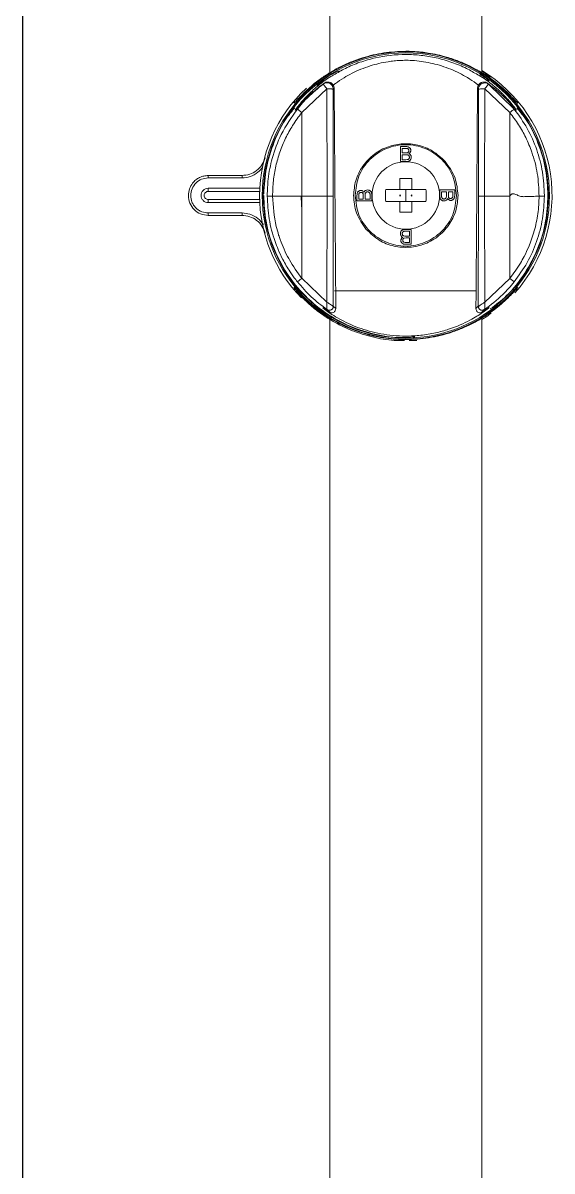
# Model space of a CAD drawing. Extents: x -3678 to -3207, y -2945 to -2057.
# Drawn here: x -3449.4 to -3382.8, y -2500.8 to -2356.3 of the extents above; entities that cross this region are included whole.
import ezdxf

# ---------------------------------------------------------------- set-up
doc = ezdxf.new("R2010")
doc.units = 0
doc.header["$LTSCALE"] = 7
doc.layers.get('0').update_dxf_attribs({"color": 2, "linetype": 'CONTINUOUS'})

msp = doc.modelspace()

# ---------------------------------------------------------------- linework, layer by layer
at = {"color": 2}
msp.add_line((-3449.40979, -2940.94227), (-3449.40979, -2217.73636), dxfattribs=at)
at = {"color": 7, "linetype": 'Continuous', "lineweight": 15}
for p, q in [((-3410.74827, -2264.33636), (-3410.74827, -2362.51508)), ((-3391.64827, -2362.52052), (-3391.64827, -2264.33636)), ((-3411.60413, -2363.9593), (-3411.49099, -2363.84724)), ((-3390.90555, -2363.84724), (-3390.79242, -2363.9593)), ((-3390.79242, -2363.9593), (-3387.54091, -2367.10452)), ((-3414.29591, -2367.53826), (-3411.15342, -2364.55424)), ((-3411.09996, -2378.05621), (-3411.15342, -2364.55424)), ((-3410.35089, -2378.05621), (-3410.32832, -2364.6015)), ((-3410.221, -2364.49376), (-3410.32832, -2364.6015)), ((-3410.221, -2364.49376), (-3410.02485, -2392.21074)), ((-3392.06822, -2364.6015), (-3392.17555, -2364.49371)), ((-3392.06822, -2364.6015), (-3392.04566, -2378.05621)), ((-3391.29664, -2378.05621), (-3391.24323, -2364.55433)), ((-3391.24323, -2364.55433), (-3388.10126, -2367.53654)), ((-3415.29078, -2366.37086), (-3415.18088, -2366.22914)), ((-3414.29591, -2367.53826), (-3414.29216, -2378.05621)), ((-3388.10131, -2378.05621), (-3388.10126, -2367.53654)), ((-3401.88743, -2371.82108), (-3401.18827, -2371.82108)), ((-3401.88743, -2373.6986), (-3401.88743, -2371.82108)), ((-3401.64819, -2372.04533), (-3401.64819, -2372.61665)), ((-3401.2704, -2372.04533), (-3401.64819, -2372.04533)), ((-3401.64819, -2372.61665), (-3401.23969, -2372.61665)), ((-3401.64819, -2372.84161), (-3401.64819, -2373.47364)), ((-3401.23969, -2372.61665), (-3401.00116, -2372.59523)), ((-3401.19184, -2373.6986), (-3401.88743, -2373.6986)), ((-3401.64819, -2373.47364), (-3401.18685, -2373.47364)), ((-3401.18685, -2373.47364), (-3401.02116, -2373.46507)), ((-3426.07202, -2375.46309), (-3421.82467, -2375.46309)), ((-3426.07195, -2375.76457), (-3421.82482, -2375.76457)), ((-3401.94827, -2375.85018), (-3400.44827, -2375.85018)), ((-3401.94827, -2377.22293), (-3401.94827, -2375.85018)), ((-3400.44827, -2375.85018), (-3400.44827, -2377.22293)), ((-3426.07205, -2377.45695), (-3426.07201, -2377.06843)), ((-3419.58764, -2377.06843), (-3426.07201, -2377.06843)), ((-3403.73225, -2377.22293), (-3401.94827, -2377.22293)), ((-3400.44827, -2377.22293), (-3401.94827, -2377.22293)), ((-3401.19827, -2377.22293), (-3401.19827, -2378.72293)), ((-3400.44827, -2377.22293), (-3398.66429, -2377.22293)), ((-3396.92394, -2377.28377), (-3395.04642, -2377.28377)), ((-3396.92394, -2377.97936), (-3396.92394, -2377.28377)), ((-3395.04642, -2377.28377), (-3395.04642, -2377.98293)), ((-3419.55502, -2377.45695), (-3426.07205, -2377.45695)), ((-3426.07201, -2378.87743), (-3426.07192, -2378.48891)), ((-3426.07192, -2378.48891), (-3419.60264, -2378.48891)), ((-3418.65178, -2377.97293), (-3418.65156, -2378.06021)), ((-3417.9803, -2378.05621), (-3414.5044, -2378.05621)), ((-3414.5044, -2378.05621), (-3414.39199, -2378.05621)), ((-3414.39199, -2378.05621), (-3414.29217, -2378.05621)), ((-3414.29217, -2380.99544), (-3414.29216, -2378.05621)), ((-3414.29216, -2378.05621), (-3411.09995, -2378.05621)), ((-3411.09996, -2378.05621), (-3411.1524, -2391.39048)), ((-3410.32701, -2391.92878), (-3410.35089, -2378.05621)), ((-3407.35012, -2378.66209), (-3407.35012, -2377.96294)), ((-3405.47261, -2378.66209), (-3407.35012, -2378.66209)), ((-3407.12588, -2378.04506), (-3407.12588, -2378.42285)), ((-3407.12588, -2378.42285), (-3406.55455, -2378.42285)), ((-3406.55455, -2378.01435), (-3406.57598, -2377.77583)), ((-3406.55455, -2378.42285), (-3406.55455, -2378.01435)), ((-3406.32959, -2378.42285), (-3405.69757, -2378.42285)), ((-3405.69757, -2377.96151), (-3405.70614, -2377.79582)), ((-3405.69757, -2378.42285), (-3405.69757, -2377.96151)), ((-3405.47261, -2377.96651), (-3405.47261, -2378.66209)), ((-3401.94827, -2378.72293), (-3403.73225, -2378.72293)), ((-3401.87233, -2377.97293), (-3401.94827, -2377.897)), ((-3401.94827, -2377.897), (-3401.94827, -2378.04887)), ((-3401.94827, -2378.04887), (-3401.87233, -2377.97293)), ((-3401.94827, -2377.97293), (-3401.87233, -2377.97293)), ((-3401.94827, -2380.09569), (-3401.94827, -2378.72293)), ((-3401.94827, -2378.72293), (-3400.44827, -2378.72293)), ((-3400.44827, -2377.897), (-3400.52421, -2377.97293)), ((-3400.52421, -2377.97293), (-3400.44827, -2378.04887)), ((-3400.44827, -2377.97293), (-3400.52421, -2377.97293)), ((-3400.44827, -2378.04887), (-3400.44827, -2377.897)), ((-3400.44827, -2378.72293), (-3400.44827, -2380.09569)), ((-3398.66429, -2378.72293), (-3400.44827, -2378.72293)), ((-3396.69898, -2377.52302), (-3396.69898, -2377.98436)), ((-3396.06695, -2377.52302), (-3396.69898, -2377.52302)), ((-3396.69898, -2377.98436), (-3396.69041, -2378.15004)), ((-3395.84199, -2377.52302), (-3395.84199, -2377.93151)), ((-3395.27067, -2377.52302), (-3395.84199, -2377.52302)), ((-3395.84199, -2377.93151), (-3395.82057, -2378.17004)), ((-3395.27067, -2377.9008), (-3395.27067, -2377.52302)), ((-3392.04566, -2378.05621), (-3392.06953, -2391.92878)), ((-3388.10189, -2378.05621), (-3391.29664, -2378.05621)), ((-3391.29664, -2378.05621), (-3391.24414, -2391.39048)), ((-3388.10276, -2388.40863), (-3388.10131, -2378.05621)), ((-3383.74499, -2378.06021), (-3383.74477, -2377.97293)), ((-3421.82451, -2380.18128), (-3426.07227, -2380.18129)), ((-3426.07201, -2378.87743), (-3419.58764, -2378.87743)), ((-3400.44827, -2380.09569), (-3401.94827, -2380.09569)), ((-3421.82467, -2380.48278), (-3426.07202, -2380.48278)), ((-3414.29216, -2380.99544), (-3414.29499, -2388.40143)), ((-3401.2097, -2382.47223), (-3401.37538, -2382.4808)), ((-3400.74835, -2382.47223), (-3401.2097, -2382.47223)), ((-3401.2047, -2382.24727), (-3400.50911, -2382.24727)), ((-3400.74835, -2383.10425), (-3400.74835, -2382.47223)), ((-3400.50911, -2382.24727), (-3400.50911, -2384.12478)), ((-3401.15685, -2383.32921), (-3401.39538, -2383.35064)), ((-3400.50911, -2384.12478), (-3401.20827, -2384.12478)), ((-3400.74835, -2383.32921), (-3401.15685, -2383.32921)), ((-3401.12614, -2383.90054), (-3400.74835, -2383.90054)), ((-3400.74835, -2383.90054), (-3400.74835, -2383.32921)), ((-3411.1524, -2391.39047), (-3414.29499, -2388.40143)), ((-3388.10276, -2388.40863), (-3391.24414, -2391.39047)), ((-3410.18999, -2389.98033), (-3392.32691, -2389.98033)), ((-3387.21997, -2389.72903), (-3387.3296, -2389.86527)), ((-3411.11024, -2392.34032), (-3411.11162, -2392.33913)), ((-3410.72451, -2392.6953), (-3411.11024, -2392.34032)), ((-3410.33058, -2391.92931), (-3410.32701, -2391.92878)), ((-3410.32701, -2391.92878), (-3410.02485, -2392.21074)), ((-3410.02485, -2392.21074), (-3410.02342, -2392.24713)), ((-3392.37312, -2392.24713), (-3392.3717, -2392.2108)), ((-3392.3717, -2392.2108), (-3392.06953, -2391.92878)), ((-3392.06953, -2391.92878), (-3392.06596, -2391.92931)), ((-3391.28631, -2392.34032), (-3391.67203, -2392.6953)), ((-3391.28492, -2392.33913), (-3391.28631, -2392.34032)), ((-3391.27662, -2392.28619), (-3391.28492, -2392.33912)), ((-3410.74827, -2393.55612), (-3410.74827, -2829.83174)), ((-3391.64827, -2829.83182), (-3391.64827, -2393.42987)), ((-3399.82511, -2396.22736), (-3400.7965, -2396.22514))]:
    msp.add_line(p, q, dxfattribs=at)
for radius in [18.09146, 17.94607, 4.25]:
    msp.add_circle((-3401.19827, -2377.97293), radius, dxfattribs=at)
for start, end in [(318.1977387, 58.7552624), (132.8524544, 180), (180, 224.424495)]:
    msp.add_arc((-3401.19827, -2377.97293), 18.4116, start, end, dxfattribs=at)
for points, knots in [([(-3401.19827, -2359.82333), (-3402.13361, -2359.86349), (-3403.53646, -2359.92373), (-3405.34682, -2360.28304), (-3406.70937, -2360.65165), (-3408.05578, -2361.13481), (-3409.36781, -2361.72405), (-3410.62095, -2362.40886), (-3412.08943, -2363.36653), (-3413.50523, -2364.51922), (-3414.46889, -2365.48314), (-3414.94555, -2365.99976), (-3415.23313, -2366.32282), (-3415.25848, -2366.34215), (-3415.27394, -2366.35394)], [0, 0, 0, 0, 0.1207072681, 0.1810392793, 0.2453775116, 0.3136902912, 0.3838164353, 0.4589032034, 0.537863592, 0.6775946678, 0.8046717461, 0.862410589, 0.9160891872, 1, 1, 1, 1]), ([(-3387.11618, -2366.36141), (-3387.11227, -2366.36815), (-3387.09718, -2366.39417), (-3387.20488, -2366.27482), (-3387.43683, -2366.01602), (-3387.72551, -2365.70164), (-3388.04325, -2365.37223), (-3388.36341, -2365.05315), (-3388.86758, -2364.57465), (-3389.61355, -2363.92588), (-3390.69052, -2363.11312), (-3391.81458, -2362.38468), (-3392.92443, -2361.78488), (-3393.81915, -2361.36824), (-3394.52774, -2361.07508), (-3395.27854, -2360.79975), (-3396.15906, -2360.51969), (-3397.20281, -2360.25147), (-3398.26769, -2360.04928), (-3399.30813, -2359.91269), (-3400.25745, -2359.83625), (-3400.91159, -2359.82727), (-3401.19827, -2359.82333)], [0, 0, 0, 0, 0.022387308, 0.086439551, 0.132336725, 0.193081192, 0.230216023, 0.263583606, 0.303857997, 0.392470028, 0.461841419, 0.548921559, 0.617771834, 0.65809594, 0.696823033, 0.730216355, 0.771559101, 0.825322941, 0.876732364, 0.91544444, 0.962942179, 1, 1, 1, 1]), ([(-3410.27283, -2362.79472), (-3409.8005, -2362.5141), (-3408.80733, -2361.92402), (-3407.0215, -2361.19132), (-3404.52002, -2360.46258), (-3401.84675, -2360.15847), (-3399.25557, -2360.30398), (-3397.29533, -2360.63231), (-3395.36469, -2361.19457), (-3393.58868, -2361.92456), (-3392.60354, -2362.51023), (-3392.1421, -2362.78455)], [0, 0, 0, 0, 0.097962365, 0.205986861, 0.311418765, 0.500506411, 0.593885535, 0.690146598, 0.795676044, 0.904296172, 1, 1, 1, 1]), ([(-3391.64827, -2362.33766), (-3391.54819, -2362.39764), (-3391.14607, -2362.63864), (-3390.80306, -2362.8925), (-3390.54541, -2363.08318)], [0, 0, 0, 0, 0.248873695, 1, 1, 1, 1]), ([(-3414.85563, -2367.10452), (-3414.4179, -2366.58618), (-3413.44071, -2365.42904), (-3412.25739, -2364.48208), (-3411.60413, -2363.9593)], [0, 0, 0, 0, 0.447943354, 1, 1, 1, 1]), ([(-3411.15342, -2364.55424), (-3411.21024, -2364.47799), (-3411.32809, -2364.31986), (-3411.47743, -2364.12138), (-3411.58173, -2363.98556), (-3411.59683, -2363.96785), (-3411.60413, -2363.9593)], [0, 0, 0, 0, 0.24109358, 0.499999485, 0.758534017, 1, 1, 1, 1]), ([(-3411.0199, -2363.69485), (-3410.91953, -2363.70567), (-3410.77408, -2363.72134), (-3410.58719, -2363.81735), (-3410.43677, -2363.9344), (-3410.31588, -2364.10044), (-3410.23652, -2364.29572), (-3410.22648, -2364.42383), (-3410.221, -2364.49376)], [0, 0, 0, 0, 0.239415952, 0.346948706, 0.499795023, 0.693136696, 0.832480705, 1, 1, 1, 1]), ([(-3410.32832, -2364.6015), (-3410.33445, -2364.51323), (-3410.34285, -2364.39206), (-3410.39815, -2364.28548), (-3410.41316, -2364.25655)], [0, 0, 0, 0, 0.72855028, 1, 1, 1, 1]), ([(-3392.17555, -2364.49372), (-3392.17006, -2364.42377), (-3392.16002, -2364.29566), (-3392.08064, -2364.1004), (-3391.95976, -2363.93438), (-3391.80936, -2363.81735), (-3391.62247, -2363.72134), (-3391.47701, -2363.70567), (-3391.37664, -2363.69485)], [0, 0, 0, 0, 0.167541672, 0.306893123, 0.500204967, 0.653016005, 0.760583333, 1, 1, 1, 1]), ([(-3391.2689, -2363.80264), (-3391.37355, -2363.81487), (-3391.58272, -2363.8393), (-3391.84662, -2364.02425), (-3392.03147, -2364.28801), (-3392.05597, -2364.49701), (-3392.06822, -2364.6015)], [0, 0, 0, 0, 0.250254193, 0.500186796, 0.75011968, 1, 1, 1, 1]), ([(-3390.79242, -2363.9593), (-3390.86553, -2363.91394), (-3391.01164, -2363.82331), (-3391.18319, -2363.80953), (-3391.2689, -2363.80264)], [0, 0, 0, 0, 0.500417754, 1, 1, 1, 1]), ([(-3390.79242, -2363.9593), (-3390.7988, -2363.96676), (-3390.80877, -2363.97842), (-3390.86316, -2364.04924), (-3390.94103, -2364.15011), (-3391.06874, -2364.32031), (-3391.18646, -2364.4782), (-3391.24323, -2364.55433)], [0, 0, 0, 0, 0.228644798, 0.357335906, 0.500668892, 0.759230707, 1, 1, 1, 1]), ([(-3413.29976, -2365.34111), (-3413.52734, -2365.55254), (-3414.04827, -2366.03649), (-3414.54683, -2366.59387), (-3414.84967, -2366.93931), (-3414.96817, -2367.07186), (-3414.97384, -2367.08077), (-3414.9748, -2367.08227)], [0, 0, 0, 0, 0.250127677, 0.572524669, 0.806450728, 0.967254343, 1, 1, 1, 1]), ([(-3411.15342, -2364.55424), (-3411.05366, -2364.55495), (-3410.89652, -2364.55607), (-3410.70939, -2364.56239), (-3410.57904, -2364.56834), (-3410.47441, -2364.57591), (-3410.36784, -2364.58677), (-3410.34396, -2364.59567), (-3410.32832, -2364.6015)], [0, 0, 0, 0, 0.239728027, 0.377621053, 0.499998424, 0.633649689, 0.760224133, 1, 1, 1, 1]), ([(-3392.3717, -2392.2108), (-3392.35748, -2390.46414), (-3392.32799, -2386.84307), (-3392.28731, -2381.34315), (-3392.24833, -2375.74695), (-3392.21126, -2370.13236), (-3392.18756, -2366.3904), (-3392.17555, -2364.49372)], [0, 0, 0, 0, 0.1895871707, 0.393043128, 0.595733473, 0.7950891892, 1, 1, 1, 1]), ([(-3392.06822, -2364.6015), (-3392.05109, -2364.59528), (-3392.01685, -2364.58284), (-3391.82278, -2364.56734), (-3391.55473, -2364.55652), (-3391.34706, -2364.55506), (-3391.24323, -2364.55433)], [0, 0, 0, 0, 0.249999764, 0.499999731, 0.749999832, 1, 1, 1, 1]), ([(-3387.41758, -2367.0867), (-3387.41861, -2367.08511), (-3387.42415, -2367.07662), (-3387.54337, -2366.94325), (-3387.84798, -2366.59618), (-3388.32738, -2366.05807), (-3388.82342, -2365.5968), (-3389.026, -2365.40841)], [0, 0, 0, 0, 0.037902232, 0.202256296, 0.442017651, 0.772113313, 1, 1, 1, 1]), ([(-3418.65178, -2377.97293), (-3418.62794, -2377.28246), (-3418.57366, -2375.71023), (-3418.03604, -2373.11167), (-3416.92594, -2370.06475), (-3415.5823, -2368.14355), (-3414.85563, -2367.10452)], [0, 0, 0, 0, 0.1766561386, 0.4022496737, 0.6767215979, 1, 1, 1, 1]), ([(-3414.85563, -2367.10452), (-3414.84676, -2367.11017), (-3414.82841, -2367.12187), (-3414.73873, -2367.19269), (-3414.63196, -2367.27597), (-3414.50713, -2367.37197), (-3414.36807, -2367.48145), (-3414.29591, -2367.53826)], [0, 0, 0, 0, 0.24190531, 0.50056068, 0.531843276, 0.757060094, 1, 1, 1, 1]), ([(-3387.54092, -2367.10452), (-3387.55159, -2367.11139), (-3387.573, -2367.12515), (-3387.70355, -2367.22483), (-3387.88071, -2367.36245), (-3388.02785, -2367.47859), (-3388.10126, -2367.53654)], [0, 0, 0, 0, 0.249450805, 0.500001006, 0.750530436, 1, 1, 1, 1]), ([(-3387.54091, -2367.10452), (-3386.96882, -2367.89927), (-3385.82463, -2369.48878), (-3384.65497, -2372.19078), (-3383.88676, -2375.03612), (-3383.7922, -2376.99177), (-3383.74477, -2377.97293)], [0, 0, 0, 0, 0.2500404123, 0.5000811049, 0.7491857752, 1, 1, 1, 1]), ([(-3387.31621, -2366.09808), (-3387.28506, -2366.13595), (-3387.19268, -2366.24828), (-3387.15803, -2366.2963), (-3387.13506, -2366.32813)], [0, 0, 0, 0, 0.337132872, 1, 1, 1, 1]), ([(-3417.98029, -2378.05621), (-3417.9618, -2377.4102), (-3417.92544, -2376.14005), (-3417.59584, -2374.28435), (-3417.0806, -2372.48912), (-3416.3725, -2370.77512), (-3415.46217, -2369.09252), (-3414.69571, -2368.07107), (-3414.29591, -2367.53826)], [0, 0, 0, 0, 0.170516479, 0.335258253, 0.496227594, 0.663082473, 0.82425964, 1, 1, 1, 1]), ([(-3388.10126, -2367.53654), (-3387.72086, -2368.0415), (-3386.97303, -2369.03418), (-3386.05086, -2370.70795), (-3385.20553, -2372.74402), (-3384.54162, -2375.22006), (-3384.45836, -2377.10367), (-3384.41625, -2378.05621)], [0, 0, 0, 0, 0.166842484, 0.327993284, 0.50313215, 0.748733434, 1, 1, 1, 1]), ([(-3396.26022, -2373.68595), (-3396.76725, -2373.2077), (-3397.73356, -2372.29624), (-3399.61545, -2371.56728), (-3401.54893, -2371.38414), (-3403.47136, -2371.76668), (-3405.25951, -2372.72454), (-3406.67554, -2374.20385), (-3407.59646, -2376.01029), (-3407.71695, -2377.34958), (-3407.77303, -2377.97292)], [0, 0, 0, 0, 0.13513859, 0.257552952, 0.370968954, 0.486891367, 0.613456157, 0.751610011, 0.884394136, 1, 1, 1, 1]), ([(-3400.93475, -2372.87303), (-3401.03918, -2372.85805), (-3401.16609, -2372.83984), (-3401.33816, -2372.84122), (-3401.4713, -2372.8414), (-3401.58182, -2372.84153), (-3401.64819, -2372.84161)], [0, 0, 0, 0, 0.441335395, 0.5363441514, 0.7215484711, 1, 1, 1, 1]), ([(-3400.85333, -2372.17173), (-3400.87017, -2372.15018), (-3400.90434, -2372.10644), (-3401.0463, -2372.04243), (-3401.17245, -2372.04406), (-3401.2704, -2372.04533)], [0, 0, 0, 0, 0.178331488, 0.361946632, 1, 1, 1, 1]), ([(-3401.18827, -2371.82108), (-3401.12323, -2371.82287), (-3401.00577, -2371.82609), (-3400.89444, -2371.86312), (-3400.84476, -2371.87965)], [0, 0, 0, 0, 0.553745765, 1, 1, 1, 1]), ([(-3401.00116, -2372.59523), (-3400.97176, -2372.58529), (-3400.91594, -2372.56642), (-3400.87635, -2372.52296), (-3400.85762, -2372.50239)], [0, 0, 0, 0, 0.526832975, 1, 1, 1, 1]), ([(-3400.79406, -2372.98016), (-3400.81186, -2372.95684), (-3400.84887, -2372.90833), (-3400.9054, -2372.8851), (-3400.93475, -2372.87303)], [0, 0, 0, 0, 0.4808190161, 1, 1, 1, 1]), ([(-3400.85762, -2372.50239), (-3400.84414, -2372.47957), (-3400.81554, -2372.43117), (-3400.8063, -2372.34354), (-3400.81332, -2372.25291), (-3400.84018, -2372.19842), (-3400.85333, -2372.17173)], [0, 0, 0, 0, 0.226384394, 0.480264236, 0.74541599, 1, 1, 1, 1]), ([(-3400.84476, -2371.87965), (-3400.81433, -2371.89558), (-3400.7538, -2371.92728), (-3400.68013, -2371.998), (-3400.62296, -2372.08075), (-3400.58548, -2372.17073), (-3400.56711, -2372.26467), (-3400.56965, -2372.3569), (-3400.58965, -2372.44761), (-3400.61822, -2372.50155), (-3400.63266, -2372.52881)], [0, 0, 0, 0, 0.133297459, 0.265063935, 0.392971719, 0.52302299, 0.641940236, 0.763121167, 0.880301288, 1, 1, 1, 1]), ([(-3400.63266, -2372.52881), (-3400.65742, -2372.56298), (-3400.70927, -2372.6345), (-3400.78701, -2372.67673), (-3400.82763, -2372.69878)], [0, 0, 0, 0, 0.47762367, 1, 1, 1, 1]), ([(-3400.82763, -2372.69878), (-3400.77974, -2372.71864), (-3400.68701, -2372.75709), (-3400.62246, -2372.8338), (-3400.59124, -2372.87089)], [0, 0, 0, 0, 0.516465987, 1, 1, 1, 1]), ([(-3400.78478, -2373.31438), (-3400.77393, -2373.28959), (-3400.75077, -2373.23667), (-3400.74696, -2373.14799), (-3400.75644, -2373.05871), (-3400.78181, -2373.00574), (-3400.79406, -2372.98016)], [0, 0, 0, 0, 0.23226517, 0.495608269, 0.756467312, 1, 1, 1, 1]), ([(-3400.59124, -2372.87089), (-3400.56749, -2372.91354), (-3400.51854, -2373.00143), (-3400.51231, -2373.10195), (-3400.50911, -2373.1537)], [0, 0, 0, 0, 0.485151764, 1, 1, 1, 1]), ([(-3421.82482, -2375.76457), (-3421.47887, -2375.72735), (-3420.76131, -2375.65015), (-3419.83811, -2375.16478), (-3419.41662, -2374.6564), (-3419.23384, -2374.43595)], [0, 0, 0, 0, 0.345234846, 0.716070557, 1, 1, 1, 1]), ([(-3418.91323, -2373.22803), (-3419.02855, -2373.5378), (-3419.25921, -2374.15737), (-3419.9603, -2374.87746), (-3420.83729, -2375.36848), (-3421.49554, -2375.43101), (-3421.82467, -2375.46227)], [0, 0, 0, 0, 0.249975006, 0.499964387, 0.749971575, 1, 1, 1, 1]), ([(-3400.69765, -2373.57576), (-3400.72692, -2373.59502), (-3400.78937, -2373.63612), (-3400.95567, -2373.68865), (-3401.09361, -2373.69446), (-3401.19184, -2373.6986)], [0, 0, 0, 0, 0.202545313, 0.432135711, 1, 1, 1, 1]), ([(-3401.02116, -2373.46507), (-3400.99456, -2373.46055), (-3400.94429, -2373.45202), (-3400.89944, -2373.42787), (-3400.87833, -2373.41651)], [0, 0, 0, 0, 0.529205746, 1, 1, 1, 1]), ([(-3400.87833, -2373.41651), (-3400.86002, -2373.40313), (-3400.82204, -2373.37538), (-3400.79749, -2373.3352), (-3400.78478, -2373.31438)], [0, 0, 0, 0, 0.482001849, 1, 1, 1, 1]), ([(-3400.50911, -2373.1537), (-3400.51145, -2373.19674), (-3400.5161, -2373.2824), (-3400.55814, -2373.39996), (-3400.61598, -2373.50241), (-3400.67116, -2373.55197), (-3400.69765, -2373.57576)], [0, 0, 0, 0, 0.2696177504, 0.5365498678, 0.7774973815, 1, 1, 1, 1]), ([(-3394.62353, -2377.9729), (-3394.69666, -2377.22284), (-3394.85453, -2375.60369), (-3395.76924, -2374.35578), (-3396.26022, -2373.68595)], [0, 0, 0, 0, 0.463244308, 1, 1, 1, 1]), ([(-3428.28038, -2377.97293), (-3428.24718, -2377.68355), (-3428.18079, -2377.10478), (-3427.67009, -2376.37481), (-3426.9401, -2375.86414), (-3426.36133, -2375.79776), (-3426.07195, -2375.76457)], [0, 0, 0, 0, 0.249999945, 0.499999889, 0.749999945, 1, 1, 1, 1]), ([(-3428.04241, -2376.4183), (-3427.91575, -2376.27759), (-3427.66244, -2375.99617), (-3427.17502, -2375.6977), (-3426.63879, -2375.49992), (-3426.26094, -2375.47536), (-3426.07202, -2375.46309)], [0, 0, 0, 0, 0.249999977, 0.49999997, 0.749999977, 1, 1, 1, 1]), ([(-3428.58187, -2377.97293), (-3428.55747, -2377.69109), (-3428.50869, -2377.12741), (-3428.19784, -2376.65467), (-3428.04241, -2376.4183)], [0, 0, 0, 0, 0.4999999791, 1, 1, 1, 1]), ([(-3407.29156, -2377.61943), (-3407.27562, -2377.58899), (-3407.24393, -2377.52847), (-3407.1732, -2377.45479), (-3407.09045, -2377.39762), (-3407.00047, -2377.36014), (-3406.90654, -2377.34177), (-3406.8143, -2377.34432), (-3406.7236, -2377.36431), (-3406.66965, -2377.39288), (-3406.64239, -2377.40732)], [0, 0, 0, 0, 0.133297459, 0.265063935, 0.392971719, 0.52302299, 0.641940236, 0.763121167, 0.880301288, 1, 1, 1, 1]), ([(-3406.64239, -2377.40732), (-3406.60823, -2377.43208), (-3406.5367, -2377.48393), (-3406.49448, -2377.56167), (-3406.47242, -2377.60229)], [0, 0, 0, 0, 0.47762367, 1, 1, 1, 1]), ([(-3406.47242, -2377.60229), (-3406.45256, -2377.5544), (-3406.41411, -2377.46167), (-3406.3374, -2377.39712), (-3406.30031, -2377.3659)], [0, 0, 0, 0, 0.516465987, 1, 1, 1, 1]), ([(-3406.30031, -2377.3659), (-3406.25767, -2377.34215), (-3406.16977, -2377.2932), (-3406.06926, -2377.28698), (-3406.01751, -2377.28377)], [0, 0, 0, 0, 0.485151764, 1, 1, 1, 1]), ([(-3406.01751, -2377.28377), (-3405.97446, -2377.28611), (-3405.88881, -2377.29076), (-3405.77125, -2377.3328), (-3405.6688, -2377.39064), (-3405.61924, -2377.44582), (-3405.59544, -2377.47231)], [0, 0, 0, 0, 0.26961775, 0.536549868, 0.777497382, 1, 1, 1, 1]), ([(-3426.07202, -2380.48278), (-3426.40091, -2380.44506), (-3427.05867, -2380.3696), (-3427.88829, -2379.7892), (-3428.46869, -2378.95958), (-3428.54414, -2378.30182), (-3428.58187, -2377.97293)], [0, 0, 0, 0, 0.250000277, 0.500000369, 0.750000277, 1, 1, 1, 1]), ([(-3426.07227, -2380.18129), (-3426.34995, -2380.1516), (-3426.77864, -2380.10577), (-3427.29323, -2379.83082), (-3427.64453, -2379.54552), (-3427.92995, -2379.1941), (-3428.20492, -2378.67949), (-3428.25072, -2378.25062), (-3428.28038, -2377.97293)], [0, 0, 0, 0, 0.239444473, 0.369644689, 0.49999993, 0.630200216, 0.760555527, 1, 1, 1, 1]), ([(-3417.98029, -2378.05621), (-3418.06799, -2378.05666), (-3418.24904, -2378.05759), (-3418.46996, -2378.05886), (-3418.62103, -2378.05984), (-3418.6416, -2378.06009), (-3418.65156, -2378.06021)], [0, 0, 0, 0, 0.242201625, 0.499986374, 0.757779255, 1, 1, 1, 1]), ([(-3414.854, -2388.84315), (-3414.92537, -2388.75233), (-3415.24795, -2388.34183), (-3415.895, -2387.42733), (-3416.63743, -2386.16495), (-3417.24517, -2384.8761), (-3417.89554, -2383.19051), (-3418.50032, -2380.9503), (-3418.60162, -2379.01451), (-3418.65156, -2378.06021)], [0, 0, 0, 0, 0.029774826, 0.1345698052, 0.2884915722, 0.4066192537, 0.5014097898, 0.7542054339, 1, 1, 1, 1]), ([(-3414.29795, -2388.40981), (-3414.85409, -2387.65285), (-3415.44352, -2386.85057), (-3416.34261, -2385.21309), (-3416.80797, -2384.17392), (-3417.26937, -2382.79714), (-3417.78096, -2381.00502), (-3417.89338, -2379.34198), (-3417.98029, -2378.05621)], [0, 0, 0, 0, 0.251311967, 0.266354983, 0.501121731, 0.555044573, 0.655985724, 1, 1, 1, 1]), ([(-3414.39199, -2378.05621), (-3414.39413, -2378.14698), (-3414.39931, -2378.367), (-3414.32034, -2378.68389), (-3414.34101, -2379.02494), (-3414.3047, -2379.49558), (-3414.29975, -2380.15475), (-3414.29478, -2380.70562), (-3414.29216, -2380.99544)], [0, 0, 0, 0, 0.09226254, 0.223643607, 0.328550533, 0.43837804, 0.704524499, 1, 1, 1, 1]), ([(-3410.35089, -2378.05621), (-3410.36545, -2378.05629), (-3410.39559, -2378.05646), (-3410.5692, -2378.05675), (-3410.81438, -2378.05679), (-3411.00694, -2378.0564), (-3411.09996, -2378.05621)], [0, 0, 0, 0, 0.241550613, 0.500020753, 0.758479482, 1, 1, 1, 1]), ([(-3407.77303, -2377.97292), (-3407.75484, -2378.34344), (-3407.71841, -2379.08545), (-3407.3197, -2380.62218), (-3406.641, -2381.58652), (-3406.1734, -2382.25092)], [0, 0, 0, 0, 0.236771314, 0.474150795, 1, 1, 1, 1]), ([(-3407.35012, -2377.96294), (-3407.34834, -2377.89789), (-3407.34511, -2377.78043), (-3407.30808, -2377.66911), (-3407.29156, -2377.61943)], [0, 0, 0, 0, 0.553745765, 1, 1, 1, 1]), ([(-3406.99947, -2377.628), (-3407.02102, -2377.64483), (-3407.06477, -2377.67901), (-3407.12878, -2377.82097), (-3407.12714, -2377.94711), (-3407.12588, -2378.04506)], [0, 0, 0, 0, 0.178331488, 0.361946632, 1, 1, 1, 1]), ([(-3406.66882, -2377.63228), (-3406.69163, -2377.6188), (-3406.74004, -2377.59021), (-3406.82767, -2377.58096), (-3406.9183, -2377.58799), (-3406.97278, -2377.61484), (-3406.99947, -2377.628)], [0, 0, 0, 0, 0.226384394, 0.480264236, 0.74541599, 1, 1, 1, 1]), ([(-3406.57598, -2377.77583), (-3406.58592, -2377.74642), (-3406.60478, -2377.6906), (-3406.64825, -2377.65101), (-3406.66882, -2377.63228)], [0, 0, 0, 0, 0.526832975, 1, 1, 1, 1]), ([(-3406.29817, -2377.70941), (-3406.31316, -2377.81384), (-3406.33137, -2377.94075), (-3406.32999, -2378.11283), (-3406.32981, -2378.24596), (-3406.32967, -2378.35648), (-3406.32959, -2378.42285)], [0, 0, 0, 0, 0.441335395, 0.536344151, 0.721548471, 1, 1, 1, 1]), ([(-3406.19105, -2377.56872), (-3406.21437, -2377.58652), (-3406.26287, -2377.62353), (-3406.28611, -2377.68006), (-3406.29817, -2377.70941)], [0, 0, 0, 0, 0.480819016, 1, 1, 1, 1]), ([(-3405.85682, -2377.55944), (-3405.88162, -2377.54859), (-3405.93453, -2377.52544), (-3406.02322, -2377.52163), (-3406.1125, -2377.5311), (-3406.16547, -2377.55647), (-3406.19105, -2377.56872)], [0, 0, 0, 0, 0.23226517, 0.495608269, 0.756467312, 1, 1, 1, 1]), ([(-3406.1734, -2382.25092), (-3405.66305, -2382.73749), (-3404.6692, -2383.68503), (-3402.73376, -2384.42711), (-3400.71796, -2384.5922), (-3398.7285, -2384.14349), (-3396.94679, -2383.10507), (-3395.59668, -2381.58604), (-3394.76321, -2379.7962), (-3394.66813, -2378.55517), (-3394.62353, -2377.9729)], [0, 0, 0, 0, 0.134532402, 0.261987289, 0.382663531, 0.505453606, 0.636879632, 0.77011987, 0.892144026, 1, 1, 1, 1]), ([(-3405.7547, -2377.65299), (-3405.76807, -2377.63468), (-3405.79583, -2377.5967), (-3405.83601, -2377.57215), (-3405.85682, -2377.55944)], [0, 0, 0, 0, 0.482001849, 1, 1, 1, 1]), ([(-3405.70614, -2377.79582), (-3405.71065, -2377.76922), (-3405.71919, -2377.71895), (-3405.74333, -2377.67411), (-3405.7547, -2377.65299)], [0, 0, 0, 0, 0.529205746, 1, 1, 1, 1]), ([(-3405.59544, -2377.47231), (-3405.57618, -2377.50158), (-3405.53509, -2377.56403), (-3405.48255, -2377.73033), (-3405.47674, -2377.86827), (-3405.47261, -2377.96651)], [0, 0, 0, 0, 0.202545313, 0.432135711, 1, 1, 1, 1]), ([(-3396.8011, -2378.47356), (-3396.82036, -2378.44429), (-3396.86145, -2378.38184), (-3396.91399, -2378.21554), (-3396.9198, -2378.07759), (-3396.92394, -2377.97936)], [0, 0, 0, 0, 0.202545313, 0.432135711, 1, 1, 1, 1]), ([(-3396.37904, -2378.66209), (-3396.42208, -2378.65976), (-3396.50774, -2378.65511), (-3396.6253, -2378.61307), (-3396.72775, -2378.55522), (-3396.77731, -2378.50005), (-3396.8011, -2378.47356)], [0, 0, 0, 0, 0.26961775, 0.536549868, 0.777497382, 1, 1, 1, 1]), ([(-3396.69041, -2378.15004), (-3396.68589, -2378.17665), (-3396.67735, -2378.22691), (-3396.65321, -2378.27176), (-3396.64185, -2378.29287)], [0, 0, 0, 0, 0.529205746, 1, 1, 1, 1]), ([(-3396.64185, -2378.29287), (-3396.62847, -2378.31118), (-3396.60072, -2378.34917), (-3396.56054, -2378.37371), (-3396.53972, -2378.38643)], [0, 0, 0, 0, 0.482001849, 1, 1, 1, 1]), ([(-3396.53972, -2378.38643), (-3396.51492, -2378.39728), (-3396.46201, -2378.42043), (-3396.37332, -2378.42424), (-3396.28405, -2378.41476), (-3396.23107, -2378.38939), (-3396.2055, -2378.37715)], [0, 0, 0, 0, 0.23226517, 0.495608269, 0.756467312, 1, 1, 1, 1]), ([(-3396.09623, -2378.57997), (-3396.13887, -2378.60372), (-3396.22677, -2378.65267), (-3396.32729, -2378.65889), (-3396.37904, -2378.66209)], [0, 0, 0, 0, 0.485151764, 1, 1, 1, 1]), ([(-3396.2055, -2378.37715), (-3396.18218, -2378.35935), (-3396.13367, -2378.32234), (-3396.11044, -2378.26581), (-3396.09837, -2378.23646)], [0, 0, 0, 0, 0.480819016, 1, 1, 1, 1]), ([(-3396.09837, -2378.23646), (-3396.08339, -2378.13203), (-3396.06518, -2378.00512), (-3396.06656, -2377.83304), (-3396.06673, -2377.69991), (-3396.06687, -2377.58939), (-3396.06695, -2377.52302)], [0, 0, 0, 0, 0.441335395, 0.5363441514, 0.7215484711, 1, 1, 1, 1]), ([(-3395.92412, -2378.34358), (-3395.94398, -2378.39147), (-3395.98243, -2378.48419), (-3396.05914, -2378.54875), (-3396.09623, -2378.57997)], [0, 0, 0, 0, 0.516465987, 1, 1, 1, 1]), ([(-3395.75415, -2378.53854), (-3395.78831, -2378.51378), (-3395.85984, -2378.46194), (-3395.90206, -2378.38419), (-3395.92412, -2378.34358)], [0, 0, 0, 0, 0.47762367, 1, 1, 1, 1]), ([(-3395.82057, -2378.17004), (-3395.81063, -2378.19945), (-3395.79176, -2378.25527), (-3395.74829, -2378.29485), (-3395.72773, -2378.31359)], [0, 0, 0, 0, 0.526832975, 1, 1, 1, 1]), ([(-3395.10498, -2378.32644), (-3395.12092, -2378.35688), (-3395.15262, -2378.4174), (-3395.22334, -2378.49107), (-3395.30609, -2378.54825), (-3395.39607, -2378.58573), (-3395.49001, -2378.60409), (-3395.58224, -2378.60155), (-3395.67295, -2378.58155), (-3395.72689, -2378.55298), (-3395.75415, -2378.53854)], [0, 0, 0, 0, 0.133297459, 0.265063935, 0.392971719, 0.52302299, 0.641940236, 0.763121167, 0.880301288, 1, 1, 1, 1]), ([(-3395.72773, -2378.31359), (-3395.70491, -2378.32706), (-3395.6565, -2378.35566), (-3395.56888, -2378.3649), (-3395.47824, -2378.35788), (-3395.42376, -2378.33102), (-3395.39707, -2378.31787)], [0, 0, 0, 0, 0.226384394, 0.480264236, 0.74541599, 1, 1, 1, 1]), ([(-3395.39707, -2378.31787), (-3395.37552, -2378.30103), (-3395.33178, -2378.26686), (-3395.26777, -2378.1249), (-3395.2694, -2377.99876), (-3395.27067, -2377.9008)], [0, 0, 0, 0, 0.178331488, 0.361946632, 1, 1, 1, 1]), ([(-3395.04642, -2377.98293), (-3395.04821, -2378.04797), (-3395.05143, -2378.16543), (-3395.08846, -2378.27676), (-3395.10498, -2378.32644)], [0, 0, 0, 0, 0.553745765, 1, 1, 1, 1]), ([(-3391.29664, -2378.05621), (-3391.38965, -2378.0564), (-3391.5822, -2378.05679), (-3391.82737, -2378.05675), (-3392.00095, -2378.05646), (-3392.0311, -2378.05629), (-3392.04566, -2378.05621)], [0, 0, 0, 0, 0.241523707, 0.499982558, 0.758450994, 1, 1, 1, 1]), ([(-3384.41625, -2378.05621), (-3384.42519, -2378.42698), (-3384.44308, -2379.16966), (-3384.56458, -2380.27641), (-3384.75462, -2381.37005), (-3385.01871, -2382.44591), (-3385.34319, -2383.46583), (-3385.76004, -2384.54448), (-3386.23091, -2385.54993), (-3386.80295, -2386.57216), (-3387.39769, -2387.49486), (-3387.8707, -2388.10787), (-3388.10276, -2388.40863)], [0, 0, 0, 0, 0.099330284, 0.198966917, 0.297967255, 0.39656463, 0.495533611, 0.58451927, 0.706253295, 0.792613525, 0.898252295, 1, 1, 1, 1]), ([(-3384.41625, -2378.05621), (-3385.01762, -2378.08545), (-3385.77264, -2378.12215), (-3386.72807, -2378.13485), (-3387.12162, -2377.94488), (-3387.44053, -2377.80452), (-3387.65022, -2377.75718), (-3387.80691, -2377.77739), (-3387.89162, -2377.81742), (-3387.95929, -2377.86679), (-3388.00919, -2377.91696), (-3388.0508, -2377.97274), (-3388.07841, -2378.01469), (-3388.09078, -2378.03905), (-3388.09823, -2378.05174), (-3388.10056, -2378.05514), (-3388.1013, -2378.05621)], [0, 0, 0, 0, 0.472201947, 0.592837492, 0.730512197, 0.803037687, 0.863708404, 0.893404871, 0.923606673, 0.934919433, 0.958084893, 0.977904251, 0.988643005, 0.996816555, 0.99899436, 1, 1, 1, 1]), ([(-3383.74498, -2378.06021), (-3383.79448, -2379.01148), (-3383.89522, -2380.9477), (-3384.65967, -2383.76988), (-3385.83378, -2386.47117), (-3386.97295, -2388.05249), (-3387.54254, -2388.84315)], [0, 0, 0, 0, 0.24502619, 0.498729986, 0.749363289, 1, 1, 1, 1]), ([(-3383.74499, -2378.06021), (-3383.75674, -2378.06005), (-3383.78029, -2378.05972), (-3383.93484, -2378.05871), (-3384.14715, -2378.0575), (-3384.32667, -2378.05664), (-3384.41625, -2378.05621)], [0, 0, 0, 0, 0.24954175, 0.49999662, 0.750500621, 1, 1, 1, 1]), ([(-3419.0996, -2381.64745), (-3419.32434, -2381.37622), (-3419.79374, -2380.80971), (-3420.77169, -2380.289), (-3421.48879, -2380.21563), (-3421.82451, -2380.18128)], [0, 0, 0, 0, 0.32819939, 0.685496561, 1, 1, 1, 1]), ([(-3421.82467, -2380.4836), (-3421.4941, -2380.51513), (-3420.83393, -2380.57811), (-3419.95642, -2381.07139), (-3419.25765, -2381.79155), (-3419.02792, -2382.40938), (-3418.91323, -2382.71784)], [0, 0, 0, 0, 0.251107498, 0.501474394, 0.751104085, 1, 1, 1, 1]), ([(-3401.88743, -2382.79217), (-3401.88509, -2382.74913), (-3401.88044, -2382.66347), (-3401.8384, -2382.54591), (-3401.78056, -2382.44346), (-3401.72538, -2382.3939), (-3401.69889, -2382.3701)], [0, 0, 0, 0, 0.26961775, 0.536549868, 0.777497382, 1, 1, 1, 1]), ([(-3401.8053, -2383.07497), (-3401.82905, -2383.03233), (-3401.87801, -2382.94443), (-3401.88423, -2382.84392), (-3401.88743, -2382.79217)], [0, 0, 0, 0, 0.485151764, 1, 1, 1, 1]), ([(-3401.56892, -2383.24709), (-3401.61681, -2383.22723), (-3401.70953, -2383.18877), (-3401.77409, -2383.11206), (-3401.8053, -2383.07497)], [0, 0, 0, 0, 0.516465987, 1, 1, 1, 1]), ([(-3401.69889, -2382.3701), (-3401.66962, -2382.35084), (-3401.60717, -2382.30975), (-3401.44088, -2382.25721), (-3401.30293, -2382.2514), (-3401.2047, -2382.24727)], [0, 0, 0, 0, 0.202545313, 0.432135711, 1, 1, 1, 1]), ([(-3401.61177, -2382.63148), (-3401.62262, -2382.65628), (-3401.64577, -2382.70919), (-3401.64958, -2382.79788), (-3401.6401, -2382.88716), (-3401.61473, -2382.94013), (-3401.60248, -2382.96571)], [0, 0, 0, 0, 0.23226517, 0.495608269, 0.756467312, 1, 1, 1, 1]), ([(-3401.51821, -2382.52936), (-3401.53652, -2382.54274), (-3401.57451, -2382.57049), (-3401.59905, -2382.61067), (-3401.61177, -2382.63148)], [0, 0, 0, 0, 0.482001849, 1, 1, 1, 1]), ([(-3401.60248, -2382.96571), (-3401.58469, -2382.98903), (-3401.54767, -2383.03753), (-3401.49114, -2383.06077), (-3401.46179, -2383.07283)], [0, 0, 0, 0, 0.480819016, 1, 1, 1, 1]), ([(-3401.37538, -2382.4808), (-3401.40198, -2382.48531), (-3401.45225, -2382.49385), (-3401.4971, -2382.51799), (-3401.51821, -2382.52936)], [0, 0, 0, 0, 0.529205746, 1, 1, 1, 1]), ([(-3401.46179, -2383.07283), (-3401.35737, -2383.08782), (-3401.23046, -2383.10603), (-3401.05838, -2383.10465), (-3400.92525, -2383.10447), (-3400.81473, -2383.10434), (-3400.74835, -2383.10425)], [0, 0, 0, 0, 0.441335395, 0.536344151, 0.721548471, 1, 1, 1, 1]), ([(-3401.55178, -2384.06622), (-3401.58222, -2384.05028), (-3401.64274, -2384.01859), (-3401.71641, -2383.94786), (-3401.77359, -2383.86511), (-3401.81107, -2383.77513), (-3401.82943, -2383.6812), (-3401.82689, -2383.58897), (-3401.80689, -2383.49826), (-3401.77832, -2383.44431), (-3401.76388, -2383.41705)], [0, 0, 0, 0, 0.133297459, 0.265063935, 0.392971719, 0.52302299, 0.641940236, 0.763121167, 0.880301288, 1, 1, 1, 1]), ([(-3401.76388, -2383.41705), (-3401.73912, -2383.38289), (-3401.68728, -2383.31136), (-3401.60953, -2383.26914), (-3401.56892, -2383.24709)], [0, 0, 0, 0, 0.47762367, 1, 1, 1, 1]), ([(-3401.53892, -2383.44348), (-3401.5524, -2383.4663), (-3401.581, -2383.5147), (-3401.59024, -2383.60233), (-3401.58322, -2383.69296), (-3401.55636, -2383.74744), (-3401.54321, -2383.77413)], [0, 0, 0, 0, 0.226384394, 0.480264236, 0.74541599, 1, 1, 1, 1]), ([(-3401.20827, -2384.12478), (-3401.27331, -2384.123), (-3401.39077, -2384.11978), (-3401.5021, -2384.08275), (-3401.55178, -2384.06622)], [0, 0, 0, 0, 0.553745765, 1, 1, 1, 1]), ([(-3401.54321, -2383.77413), (-3401.52637, -2383.79568), (-3401.4922, -2383.83943), (-3401.35024, -2383.90344), (-3401.2241, -2383.90181), (-3401.12614, -2383.90054)], [0, 0, 0, 0, 0.178331488, 0.361946632, 1, 1, 1, 1]), ([(-3401.39538, -2383.35064), (-3401.42479, -2383.36058), (-3401.48061, -2383.37944), (-3401.52019, -2383.42291), (-3401.53892, -2383.44348)], [0, 0, 0, 0, 0.526832975, 1, 1, 1, 1]), ([(-3414.854, -2388.84315), (-3414.84532, -2388.83717), (-3414.82739, -2388.8248), (-3414.70096, -2388.72678), (-3414.51742, -2388.58293), (-3414.36948, -2388.46623), (-3414.29795, -2388.40981)], [0, 0, 0, 0, 0.241749329, 0.5000118152, 0.7582674041, 1, 1, 1, 1]), ([(-3411.11162, -2392.33913), (-3411.79982, -2391.82546), (-3413.17619, -2390.79814), (-3414.29473, -2389.49481), (-3414.854, -2388.84315)], [0, 0, 0, 0, 0.5000044112, 1, 1, 1, 1]), ([(-3414.29499, -2388.40143), (-3414.29506, -2388.40311), (-3414.29517, -2388.4055), (-3414.2965, -2388.40831), (-3414.29747, -2388.40931), (-3414.29795, -2388.40981)], [0, 0, 0, 0, 0.541445642, 0.774829508, 1, 1, 1, 1]), ([(-3387.54254, -2388.84315), (-3388.01413, -2389.39895), (-3389.12457, -2390.70768), (-3390.49594, -2391.74331), (-3391.28492, -2392.33913)], [0, 0, 0, 0, 0.424678907, 1, 1, 1, 1]), ([(-3387.54255, -2388.84315), (-3387.55298, -2388.83602), (-3387.5739, -2388.82174), (-3387.70439, -2388.72107), (-3387.88171, -2388.58271), (-3388.02919, -2388.46657), (-3388.10276, -2388.40863)], [0, 0, 0, 0, 0.249484359, 0.500000644, 0.750550145, 1, 1, 1, 1]), ([(-3415.07754, -2389.85319), (-3415.10826, -2389.81505), (-3415.16862, -2389.74012), (-3415.23286, -2389.65704), (-3415.28047, -2389.59285), (-3415.30278, -2389.55831), (-3415.29298, -2389.56223), (-3415.24792, -2389.60899), (-3415.1679, -2389.69734), (-3415.03063, -2389.85063), (-3414.81467, -2390.08898), (-3414.4774, -2390.4483), (-3414.04639, -2390.88251), (-3413.5207, -2391.37655), (-3412.90524, -2391.90993), (-3412.19694, -2392.4682), (-3410.95129, -2393.35167), (-3409.41435, -2394.23191), (-3407.68721, -2394.9501), (-3406.22215, -2395.4466), (-3404.69701, -2395.81401), (-3402.89189, -2396.07392), (-3401.81095, -2396.10495), (-3401.19827, -2396.12254)], [0, 0, 0, 0, 0.0221022952, 0.0434200909, 0.0640252081, 0.0913493493, 0.1183987727, 0.1453421176, 0.1723497304, 0.1995904775, 0.2408742497, 0.2867204419, 0.3360022201, 0.3839093111, 0.4341108444, 0.4855913841, 0.5369902365, 0.6769691493, 0.7374763862, 0.7838219958, 0.8736678527, 0.9283949641, 1, 1, 1, 1]), ([(-3401.37633, -2396.22382), (-3401.80364, -2396.2317), (-3403.18136, -2396.25712), (-3405.44661, -2395.83364), (-3407.9672, -2395.04865), (-3410.1525, -2393.99343), (-3411.97433, -2392.81754), (-3413.18542, -2391.82761), (-3413.9469, -2391.11643), (-3414.55669, -2390.50063), (-3414.9529, -2390.05323), (-3414.992, -2390.00809), (-3415.00504, -2389.99303)], [0, 0, 0, 0, 0.056995618, 0.183762241, 0.310290363, 0.436299414, 0.562160281, 0.687692008, 0.751752698, 0.812708027, 0.937518504, 1, 1, 1, 1]), ([(-3401.19827, -2396.12254), (-3400.22938, -2396.07927), (-3398.74333, -2396.0129), (-3396.82394, -2395.61179), (-3395.35872, -2395.19031), (-3393.94333, -2394.64765), (-3392.61903, -2394.01168), (-3391.48912, -2393.35648), (-3390.49335, -2392.68719), (-3389.58784, -2391.99606), (-3388.71404, -2391.23774), (-3388.04192, -2390.57809), (-3387.5815, -2390.08931), (-3387.31435, -2389.79333), (-3387.15394, -2389.61428), (-3387.0937, -2389.55274), (-3387.09578, -2389.565), (-3387.137, -2389.6192), (-3387.14582, -2389.6308)], [0, 0, 0, 0, 0.120078183, 0.184171209, 0.250640509, 0.321667849, 0.392648455, 0.463822102, 0.522666194, 0.588958473, 0.664902938, 0.747894428, 0.804850883, 0.858243556, 0.902275172, 0.947410034, 0.988742902, 1, 1, 1, 1]), ([(-3411.11162, -2392.33913), (-3411.11311, -2392.33498), (-3411.1162, -2392.32634), (-3411.12503, -2392.25888), (-3411.13474, -2392.09407), (-3411.14879, -2391.78311), (-3411.15114, -2391.52813), (-3411.1524, -2391.39047)], [0, 0, 0, 0, 0.096574122, 0.200814253, 0.431253149, 0.69294087, 1, 1, 1, 1]), ([(-3410.33058, -2391.92931), (-3410.34025, -2391.92704), (-3410.35853, -2391.92273), (-3410.43656, -2391.88121), (-3410.58381, -2391.79109), (-3410.83682, -2391.62091), (-3411.04324, -2391.47018), (-3411.1524, -2391.39048)], [0, 0, 0, 0, 0.12681929, 0.239842531, 0.432515855, 0.699915782, 1, 1, 1, 1]), ([(-3391.24414, -2391.39048), (-3391.29954, -2391.43277), (-3391.36139, -2391.48), (-3391.4711, -2391.55557), (-3391.61735, -2391.65952), (-3391.75437, -2391.75155), (-3391.86238, -2391.82098), (-3391.92478, -2391.85973), (-3392.01905, -2391.91465), (-3392.04817, -2391.92375), (-3392.06596, -2391.92931)], [0, 0, 0, 0, 0.154996436, 0.173059158, 0.302061003, 0.569367134, 0.582642691, 0.680266935, 0.804675105, 1, 1, 1, 1]), ([(-3391.67204, -2392.6953), (-3391.33818, -2392.47876), (-3390.6691, -2392.04478), (-3390.69903, -2392.09845), (-3391.49989, -2392.71987), (-3393.12013, -2393.7382), (-3395.24516, -2394.68682), (-3397.45357, -2395.29827), (-3399.28415, -2395.6037), (-3401.63514, -2395.73428), (-3404.41244, -2395.46943), (-3407.31085, -2394.64525), (-3409.29867, -2393.69932), (-3410.55521, -2392.93643), (-3411.39, -2392.34985), (-3411.79887, -2392.00153), (-3411.50057, -2392.2015), (-3410.93757, -2392.55973), (-3410.72451, -2392.6953)], [0, 0, 0, 0, 0.0694097075, 0.1391016072, 0.2045601801, 0.2775953819, 0.3649442186, 0.4093932858, 0.4555197425, 0.5000265931, 0.5754815498, 0.6507175932, 0.7320139127, 0.7768958522, 0.8232454684, 0.8909183033, 0.9587176311, 1, 1, 1, 1]), ([(-3410.33058, -2391.92931), (-3410.33377, -2391.96839), (-3410.34051, -2392.05114), (-3410.39095, -2392.1736), (-3410.47676, -2392.28723), (-3410.59693, -2392.37496), (-3410.73713, -2392.42384), (-3410.87864, -2392.4295), (-3411.00702, -2392.40085), (-3411.07807, -2392.35893), (-3411.11162, -2392.33913)], [0, 0, 0, 0, 0.108796839, 0.230376877, 0.362271097, 0.500000004, 0.637728911, 0.769623129, 0.891203164, 1, 1, 1, 1]), ([(-3411.11024, -2392.34032), (-3411.07639, -2392.36033), (-3411.00469, -2392.40273), (-3410.87523, -2392.43189), (-3410.73261, -2392.42647), (-3410.59153, -2392.37737), (-3410.471, -2392.28901), (-3410.38545, -2392.17455), (-3410.33578, -2392.05126), (-3410.32983, -2391.96806), (-3410.32701, -2391.92878)], [0, 0, 0, 0, 0.108690399, 0.230240534, 0.362180011, 0.500001848, 0.637823379, 0.769762011, 0.891310947, 1, 1, 1, 1]), ([(-3410.02372, -2392.24702), (-3410.03055, -2392.29177), (-3410.0464, -2392.39558), (-3410.12325, -2392.5443), (-3410.26538, -2392.69548), (-3410.48675, -2392.7778), (-3410.63996, -2392.7246), (-3410.7245, -2392.69525)], [0, 0, 0, 0, 0.082629947, 0.191712092, 0.365823991, 0.650040638, 1, 1, 1, 1]), ([(-3392.37282, -2392.24702), (-3392.36599, -2392.29177), (-3392.35015, -2392.39557), (-3392.2733, -2392.54428), (-3392.13118, -2392.69547), (-3391.9098, -2392.7778), (-3391.75659, -2392.7246), (-3391.67204, -2392.69525)], [0, 0, 0, 0, 0.082623166, 0.191700255, 0.365805145, 0.650006586, 1, 1, 1, 1]), ([(-3392.06953, -2391.92878), (-3392.06672, -2391.96806), (-3392.06076, -2392.05126), (-3392.01109, -2392.17455), (-3391.92554, -2392.28901), (-3391.80501, -2392.37737), (-3391.66393, -2392.42647), (-3391.52131, -2392.43189), (-3391.39185, -2392.40273), (-3391.32015, -2392.36033), (-3391.28631, -2392.34032)], [0, 0, 0, 0, 0.108689055, 0.230237991, 0.362176622, 0.49999815, 0.637819986, 0.769759463, 0.891309598, 1, 1, 1, 1]), ([(-3390.46238, -2392.79886), (-3390.70238, -2392.98233), (-3391.06099, -2393.25648), (-3391.5023, -2393.51275), (-3391.64827, -2393.59752)], [0, 0, 0, 0, 0.66922756, 1, 1, 1, 1]), ([(-3391.52163, -2392.42515), (-3391.49663, -2392.41919), (-3391.45046, -2392.40819), (-3391.36484, -2392.36455), (-3391.30673, -2392.31805), (-3391.27147, -2392.28984)], [0, 0, 0, 0, 0.3171941324, 0.5857873882, 1, 1, 1, 1]), ([(-3391.28492, -2392.33913), (-3391.31847, -2392.35821), (-3391.38951, -2392.39863), (-3391.47202, -2392.42517), (-3391.51631, -2392.42316), (-3391.51713, -2392.42312)], [0, 0, 0, 0, 0.467600615, 0.990142463, 1, 1, 1, 1])]:
    msp.add_open_spline(points, degree=3, knots=knots, dxfattribs=at)
at = {"color": 8, "linetype": 'Continuous', "lineweight": 15}
for points, knots in [([(-3410.33803, -2364.10277), (-3410.2495, -2364.02916), (-3409.85639, -2363.70226), (-3409.05684, -2363.18698), (-3407.66182, -2362.39494), (-3405.83018, -2361.64907), (-3403.96449, -2361.20326), (-3402.67528, -2361.03414), (-3401.93076, -2360.97481), (-3401.0699, -2360.95151), (-3400.07769, -2360.99304), (-3398.54601, -2361.17611), (-3396.57236, -2361.64808), (-3394.74948, -2362.38971), (-3393.35734, -2363.17407), (-3392.56546, -2363.6899), (-3392.15766, -2364.01713), (-3392.06174, -2364.0941)], [0, 0, 0, 0, 0.022035062, 0.097844598, 0.160892305, 0.286301309, 0.397550798, 0.432765394, 0.46712684, 0.500622043, 0.551188184, 0.603547258, 0.714438905, 0.838832587, 0.901926806, 0.97693077, 1, 1, 1, 1]), ([(-3411.49099, -2363.84724), (-3411.99134, -2364.22941), (-3412.95549, -2364.96584), (-3413.95242, -2365.94677), (-3414.62089, -2366.67281), (-3414.99425, -2367.10739), (-3415.14457, -2367.2712), (-3415.10873, -2367.19641), (-3414.9457, -2366.96444), (-3414.69899, -2366.6406), (-3414.24598, -2366.09026), (-3413.47565, -2365.24184), (-3412.22001, -2364.1257), (-3411.13703, -2363.26996), (-3410.39499, -2362.86191), (-3410.27283, -2362.79472)], [0, 0, 0, 0, 0.109012831, 0.210064191, 0.294123064, 0.372389422, 0.441102147, 0.50932267, 0.558421678, 0.609849408, 0.664310894, 0.765497769, 0.872645485, 0.979032395, 1, 1, 1, 1]), ([(-3412.40958, -2364.15186), (-3411.9192, -2363.71091), (-3411.07154, -2362.9487), (-3410.03716, -2362.47616), (-3409.60118, -2362.27699)], [0, 0, 0, 0, 0.578518707, 1, 1, 1, 1]), ([(-3392.1421, -2362.78455), (-3392.01152, -2362.85639), (-3391.26317, -2363.26809), (-3390.3375, -2364.00174), (-3389.315, -2364.88058), (-3388.60219, -2365.59474), (-3388.00026, -2366.26445), (-3387.54438, -2366.83385), (-3387.29485, -2367.18378), (-3387.24417, -2367.2802), (-3387.36078, -2367.15008), (-3387.41758, -2367.0867)], [0, 0, 0, 0, 0.035848482, 0.205444349, 0.321740839, 0.432750014, 0.539575529, 0.668171921, 0.7871363, 0.896316473, 1, 1, 1, 1]), ([(-3391.87685, -2362.76077), (-3391.69833, -2362.84466), (-3391.27745, -2363.04243), (-3390.93423, -2363.3578), (-3390.73659, -2363.5394)], [0, 0, 0, 0, 0.4241711309, 1, 1, 1, 1]), ([(-3410.41316, -2364.25655), (-3410.42413, -2364.23153), (-3410.46518, -2364.13792), (-3410.58438, -2364.00536), (-3410.76474, -2363.87927), (-3410.9746, -2363.80734), (-3411.18454, -2363.79634), (-3411.40491, -2363.83818), (-3411.53102, -2363.91485), (-3411.60413, -2363.9593)], [0, 0, 0, 0, 0.058331289, 0.218315143, 0.372246048, 0.526176955, 0.68616081, 0.81806039, 1, 1, 1, 1]), ([(-3389.026, -2365.40841), (-3389.16951, -2365.26776), (-3389.67126, -2364.77601), (-3390.39139, -2364.23413), (-3390.90555, -2363.84724)], [0, 0, 0, 0, 0.2860111908, 1, 1, 1, 1]), ([(-3419.08765, -2377.77563), (-3419.0196, -2376.68712), (-3418.87945, -2374.44538), (-3417.82716, -2371.15414), (-3416.58817, -2368.57219), (-3415.48617, -2367.30661), (-3415.17285, -2366.94677)], [0, 0, 0, 0, 0.277706628, 0.571927141, 0.878287276, 1, 1, 1, 1]), ([(-3387.23085, -2366.94334), (-3386.87639, -2367.3576), (-3385.74095, -2368.6846), (-3384.49311, -2371.33649), (-3383.47975, -2374.64093), (-3383.364, -2376.88385), (-3383.30781, -2377.97293)], [0, 0, 0, 0, 0.1366787785, 0.4378185236, 0.7270255054, 1, 1, 1, 1]), ([(-3400.06201, -2395.75915), (-3400.44046, -2395.80178), (-3401.90318, -2395.96653), (-3404.53927, -2395.63043), (-3407.87082, -2394.70633), (-3411.07809, -2393.0355), (-3413.9382, -2390.71411), (-3416.26529, -2387.85226), (-3417.91577, -2384.64617), (-3418.91114, -2381.31179), (-3419.0307, -2379.0641), (-3419.08874, -2377.97293)], [0, 0, 0, 0, 0.039079341, 0.151042004, 0.269711186, 0.393313915, 0.519539671, 0.645765426, 0.769368155, 0.888037337, 1, 1, 1, 1]), ([(-3383.30781, -2377.97293), (-3383.36604, -2379.06385), (-3383.486, -2381.31102), (-3384.47818, -2384.64951), (-3386.14151, -2387.83907), (-3388.1937, -2390.4748), (-3389.87103, -2391.73898), (-3390.56461, -2392.26171)], [0, 0, 0, 0, 0.196614718, 0.405006581, 0.622062115, 0.84372388, 1, 1, 1, 1]), ([(-3391.24414, -2391.39047), (-3391.24555, -2391.53088), (-3391.24813, -2391.78828), (-3391.26121, -2392.08751), (-3391.27165, -2392.25726), (-3391.27604, -2392.2828), (-3391.27662, -2392.28619)], [0, 0, 0, 0, 0.37293508, 0.683687982, 0.958111288, 1, 1, 1, 1]), ([(-3391.51713, -2392.42312), (-3391.5638, -2392.42388), (-3391.66006, -2392.42544), (-3391.79965, -2392.37444), (-3391.91977, -2392.28736), (-3392.0056, -2392.17357), (-3392.05603, -2392.05114), (-3392.06278, -2391.96839), (-3392.06596, -2391.92931)], [0, 0, 0, 0, 0.168897695, 0.348388449, 0.527879484, 0.699766951, 0.858213042, 1, 1, 1, 1])]:
    msp.add_open_spline(points, degree=3, knots=knots, dxfattribs=at)
at = {"color": 7, "linetype": 'Continuous', "lineweight": 15}
for points in [[(-3411.49099, -2363.84724), (-3411.41858, -2363.8031), (-3411.27377, -2363.71483), (-3411.10452, -2363.70151), (-3411.0199, -2363.69485)], [(-3391.37664, -2363.69485), (-3391.29202, -2363.70151), (-3391.12277, -2363.71483), (-3390.97796, -2363.8031), (-3390.90555, -2363.84724)], [(-3394.81313, -2377.97293), (-3394.90911, -2377.13723), (-3395.10107, -2375.46583), (-3396.57763, -2373.34041), (-3398.6882, -2371.92026), (-3401.19827, -2371.42156), (-3403.70834, -2371.92026), (-3405.81892, -2373.34041), (-3407.29547, -2375.46583), (-3407.48743, -2377.13723), (-3407.58341, -2377.97293)], [(-3426.07202, -2375.46309), (-3426.07202, -2375.46731), (-3426.072, -2375.47577), (-3426.07198, -2375.54535), (-3426.07197, -2375.64537), (-3426.07195, -2375.72484), (-3426.07195, -2375.76458)], [(-3421.82467, -2375.46309), (-3421.82469, -2375.46732), (-3421.82471, -2375.47579), (-3421.82475, -2375.54538), (-3421.82479, -2375.64539), (-3421.82481, -2375.72485), (-3421.82482, -2375.76458)], [(-3426.97652, -2377.97293), (-3426.96293, -2377.85441), (-3426.93573, -2377.61736), (-3426.72656, -2377.31838), (-3426.42758, -2377.10922), (-3426.19053, -2377.08203), (-3426.07201, -2377.06843)], [(-3403.73225, -2378.72293), (-3403.75507, -2378.47293), (-3403.8007, -2377.97293), (-3403.75507, -2377.47293), (-3403.73225, -2377.22293)], [(-3398.66429, -2377.22293), (-3398.64147, -2377.47293), (-3398.59584, -2377.97293), (-3398.64147, -2378.47293), (-3398.66429, -2378.72293)], [(-3426.07201, -2378.87743), (-3426.19053, -2378.86384), (-3426.42758, -2378.83665), (-3426.72656, -2378.62749), (-3426.93573, -2378.32851), (-3426.96293, -2378.09146), (-3426.97652, -2377.97293)], [(-3426.588, -2377.97293), (-3426.58024, -2377.90532), (-3426.56473, -2377.7701), (-3426.44542, -2377.59955), (-3426.27488, -2377.48023), (-3426.13966, -2377.46471), (-3426.07205, -2377.45695)], [(-3426.07192, -2378.48891), (-3426.13954, -2378.48117), (-3426.27479, -2378.46568), (-3426.44538, -2378.34636), (-3426.56473, -2378.1758), (-3426.58024, -2378.04055), (-3426.588, -2377.97293)], [(-3407.58341, -2377.97293), (-3407.48743, -2378.80863), (-3407.29547, -2380.48003), (-3405.81892, -2382.60545), (-3403.70834, -2384.02561), (-3401.19827, -2384.5243), (-3398.6882, -2384.02561), (-3396.57763, -2382.60545), (-3395.10107, -2380.48003), (-3394.90911, -2378.80863), (-3394.81313, -2377.97293)], [(-3426.07227, -2380.18129), (-3426.07224, -2380.22096), (-3426.0722, -2380.30031), (-3426.07214, -2380.40024), (-3426.07208, -2380.46986), (-3426.07204, -2380.47847), (-3426.07202, -2380.48278)], [(-3421.82467, -2380.48278), (-3421.82466, -2380.47851), (-3421.82463, -2380.46996), (-3421.82459, -2380.40035), (-3421.82455, -2380.30038), (-3421.82452, -2380.22098), (-3421.82451, -2380.18128)]]:
    msp.add_open_spline(points, degree=3, dxfattribs=at)

doc.saveas('drawing.dxf')
